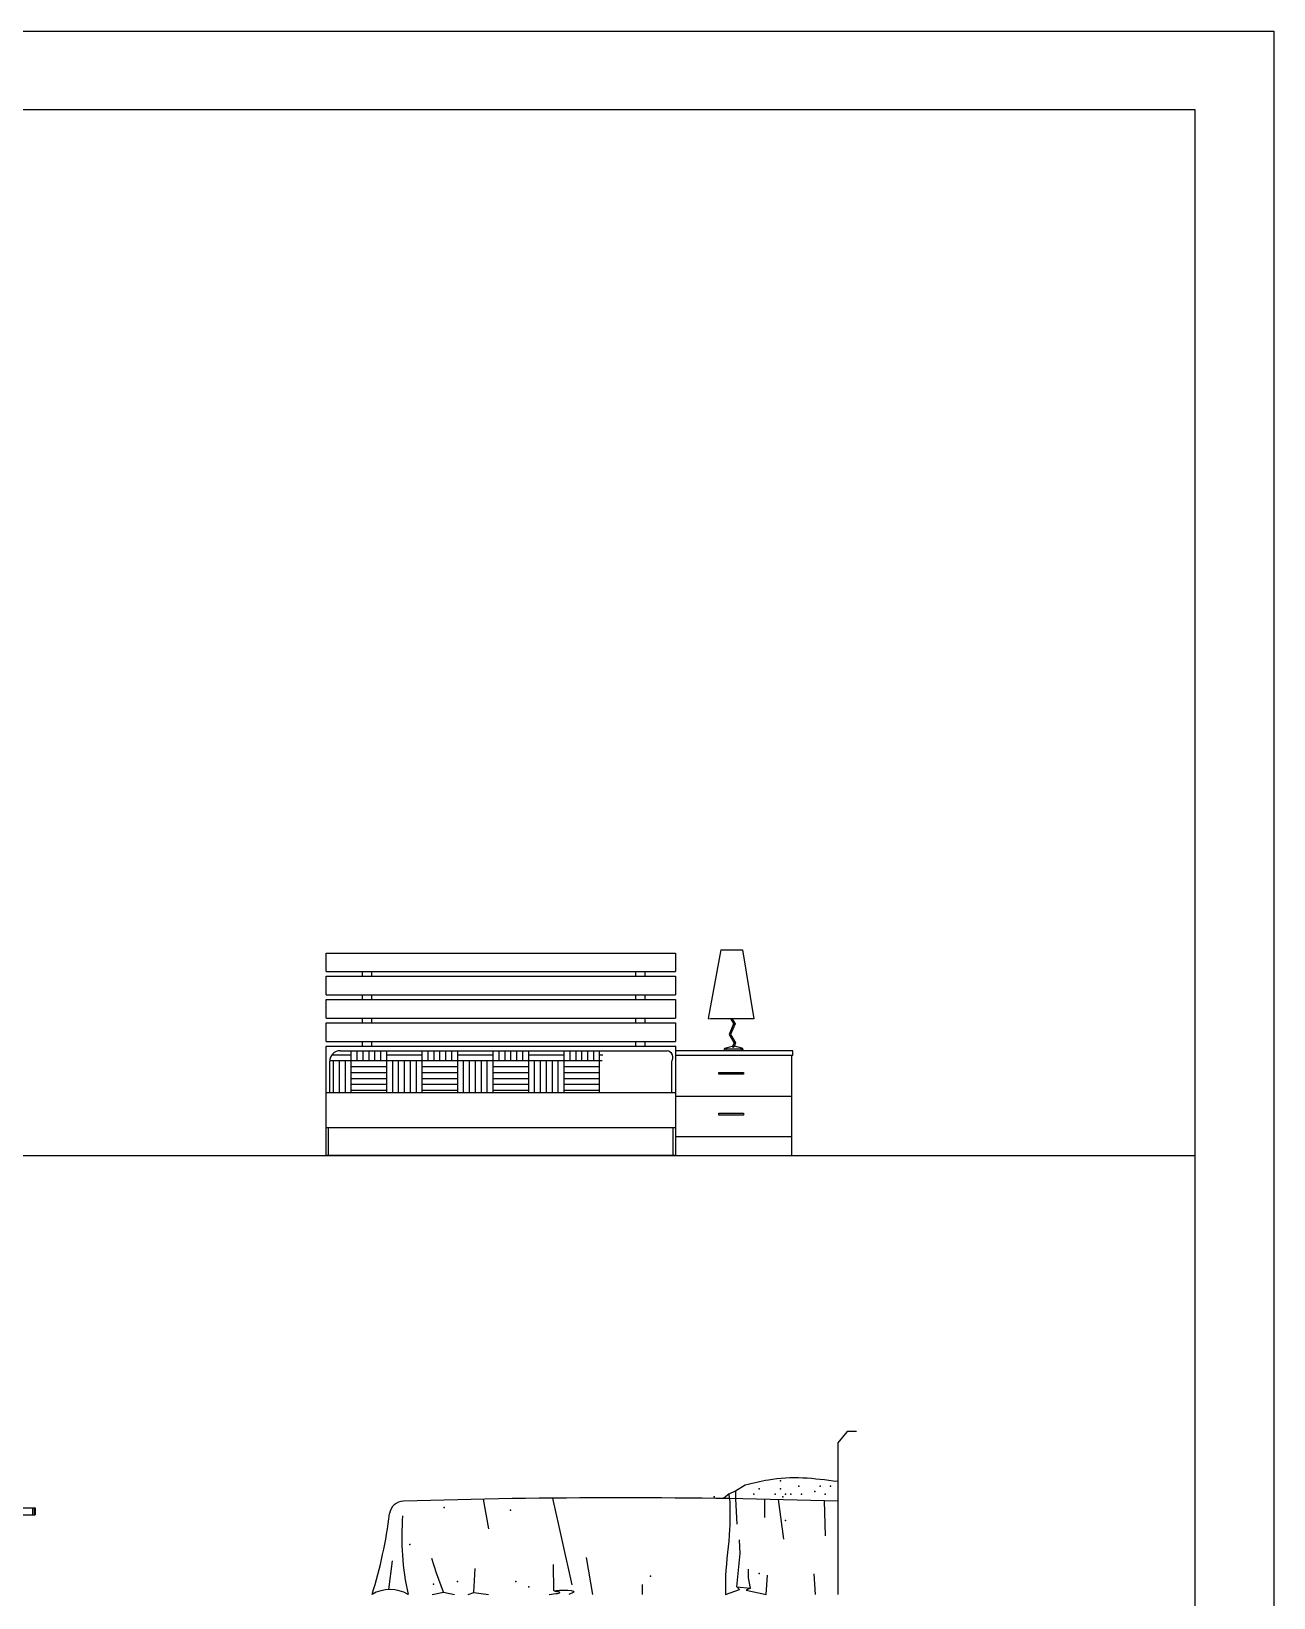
# Model space of a CAD drawing. Header units: inches. Extents: x 18.5 to 61, y 8.5 to 33.3.
# Drawn here: x 55.67 to 61, y 26.55 to 33.28 of the extents above; entities that cross this region are included whole.
import ezdxf

# ---------------------------------------------------------------- set-up
doc = ezdxf.new("R2010")
doc.units = ezdxf.units.IN
doc.header["$MEASUREMENT"] = 0
for name, color, linetype in [('02', 2, 'Continuous'), ('1', 1, 'Continuous'), ('4', 4, 'Continuous'), ('8', 8, 'Continuous'), ('kadrbm', 4, 'Continuous')]:
    doc.layers.add(name, color=color, linetype=linetype)

# ---------------------------------------------------------------- blocks, each defined once
blk = doc.blocks.new('kadrbm')
at = {"layer": 'kadrbm', "color": 4}
blk.add_lwpolyline([(0, 0), (0, 24.7972), (21, 24.7972), (21, 0), (0, 0)], close=True, dxfattribs=at)
blk.add_lwpolyline([(20.6631, 0.3257), (20.6631, 24.4603), (0.3369, 24.4603), (0.3369, 0.3257), (20.6631, 0.3257)], dxfattribs=at)

msp = doc.modelspace()

# ---------------------------------------------------------------- hatches: boundary and pattern name
at = {"layer": '8'}
h = msp.add_hatch(dxfattribs=at)
h.set_pattern_fill('AR-PARQ1', color=256, scale=0.0005, style=0)
h.set_pattern_definition([(90, (93.61861, 40.2825), (0.1524, 0.1524), [0.1524, -0.1524]), (90, (93.59321, 40.2825), (0.1524, 0.1524), [0.1524, -0.1524]), (90, (93.56781, 40.2825), (0.1524, 0.1524), [0.1524, -0.1524]), (90, (93.54241, 40.2825), (0.1524, 0.1524), [0.1524, -0.1524]), (90, (93.51701, 40.2825), (0.1524, 0.1524), [0.1524, -0.1524]), (90, (93.49161, 40.2825), (0.1524, 0.1524), [0.1524, -0.1524]), (90, (93.46621, 40.2825), (0.1524, 0.1524), [0.1524, -0.1524]), (180, (93.61861, 40.4349), (-0.1524, -0.1524), [0.1524, -0.1524]), (180, (93.61861, 40.4603), (-0.1524, -0.1524), [0.1524, -0.1524]), (180, (93.61861, 40.4857), (-0.1524, -0.1524), [0.1524, -0.1524]), (180, (93.61861, 40.5111), (-0.1524, -0.1524), [0.1524, -0.1524]), (180, (93.61861, 40.5365), (-0.1524, -0.1524), [0.1524, -0.1524]), (180, (93.61861, 40.5619), (-0.1524, -0.1524), [0.1524, -0.1524]), (180, (93.61861, 40.5873), (-0.1524, -0.1524), [0.1524, -0.1524])])
h.paths.add_polyline_path([(56.9949, 28.8966, 0.414214), (56.9499, 28.8516), (56.9499, 28.7166), (58.1199, 28.7166), (58.1199, 28.8516, 0.535298), (58.0999, 28.8966)])

# ---------------------------------------------------------------- linework, layer by layer
at = {"layer": '02'}
for p, q in [((57.0903, 29.2166), (57.0903, 29.2366)), ((57.1303, 29.2166), (57.1303, 29.2366)), ((58.2645, 29.2166), (58.2645, 29.2366)), ((58.3045, 29.2166), (58.3045, 29.2366)), ((57.0903, 29.1166), (57.0903, 29.1366)), ((57.1303, 29.1166), (57.1303, 29.1366)), ((58.2645, 29.1166), (58.2645, 29.1366)), ((58.3045, 29.1166), (58.3045, 29.1366)), ((57.0903, 29.0166), (57.0903, 29.0366)), ((57.1303, 29.0166), (57.1303, 29.0366)), ((58.2645, 29.0166), (58.2645, 29.0366)), ((58.3045, 29.0166), (58.3045, 29.0366)), ((56.9949, 28.8966), (58.3999, 28.8966)), ((57.0903, 28.9166), (57.0903, 28.9366)), ((57.1303, 28.9166), (57.1303, 28.9366)), ((58.2645, 28.9166), (58.2645, 28.9366)), ((58.3045, 28.9166), (58.3045, 28.9366)), ((56.9499, 28.7166), (56.9499, 28.8516)), ((58.4199, 28.7166), (58.4199, 28.8516)), ((56.9349, 28.7166), (58.4349, 28.7166)), ((58.4349, 28.4466), (56.9349, 28.4466)), ((59.1731, 27.2605), (59.1331, 27.2113)), ((59.2131, 27.2605), (59.1731, 27.2605)), ((59.1331, 27.2113), (59.1331, 26.5605)), ((58.6652, 26.9928), (58.6409, 26.9723)), ((58.6652, 26.9928), (58.6936, 27.005)), ((58.6677, 26.9718), (58.6652, 26.9928)), ((58.6652, 26.9928), (58.6652, 26.9928)), ((58.6936, 27.005), (58.6931, 26.9714)), ((58.6936, 27.005), (58.7346, 27.0309)), ((55.1149, 26.9324), (55.6849, 26.9324)), ((55.6737, 26.9324), (55.6737, 26.9024)), ((55.6809, 26.9324), (55.6809, 26.9024)), ((55.6849, 26.9324), (55.6849, 26.9024)), ((57.6092, 26.9696), (57.6316, 26.8416)), ((57.9073, 26.9742), (57.9901, 26.6014)), ((58.6931, 26.9714), (58.6988, 26.8627)), ((58.8171, 26.969), (58.817, 26.8908)), ((58.8761, 26.9677), (58.8986, 26.798)), ((59.0734, 26.9624), (59.0787, 26.8121)), ((55.1149, 26.9024), (55.6849, 26.9024)), ((58.7129, 26.7361), (58.7101, 26.7952)), ((58.6988, 26.5927), (58.7129, 26.7361)), ((57.2046, 26.5812), (57.2193, 26.7054)), ((57.409, 26.6512), (57.3887, 26.7155)), ((57.5689, 26.5688), (57.5751, 26.6715)), ((57.9133, 26.5754), (57.9116, 26.6887)), ((58.0802, 26.5605), (58.0531, 26.7189)), ((58.7495, 26.6321), (58.7495, 26.6687)), ((57.4395, 26.5695), (57.409, 26.6512)), ((58.2938, 26.5605), (58.2938, 26.6037)), ((58.7101, 26.5815), (58.6988, 26.5927)), ((58.6988, 26.5927), (58.7579, 26.5871)), ((58.7579, 26.5871), (58.7382, 26.5787)), ((58.7579, 26.5871), (58.7495, 26.6321)), ((58.8254, 26.5605), (58.8311, 26.6433)), ((59.0365, 26.5605), (59.0308, 26.649)), ((57.3901, 26.5605), (57.4395, 26.5695)), ((57.4395, 26.5695), (57.4857, 26.5605)), ((57.5448, 26.5605), (57.5689, 26.5688)), ((57.5689, 26.5688), (57.6314, 26.5605)), ((58.6506, 26.5605), (58.7101, 26.5815)), ((58.7382, 26.5787), (58.8254, 26.5605))]:
    msp.add_line(p, q, dxfattribs=at)
for points in [[(58.6298, 29.3309), (58.5756, 29.035), (58.7695, 29.0332)], [(58.6298, 29.3309), (58.7228, 29.3309), (58.7716, 29.0332), (58.5867, 29.035)]]:
    msp.add_lwpolyline(points, dxfattribs=at)
for centre, radius, start, end in [((56.9949, 28.8516), 0.045, 90, 180), ((58.3949, 28.8674), 0.0296, 327.64234, 80.28263), ((57.2668, 26.9005), 0.06, 90, 172.89004), ((58.1999, -1.832), 28.8077, 88.14372, 91.85628), ((55.2373, 27.1537), 1.9853, 342.6158, 352.89004), ((58.4116, 26.8074), 1.1519, 175.46851, 192.37694), ((57.2091, 26.4271), 0.1542, 59.90263, 120.09743)]:
    msp.add_arc(centre, radius, start, end, dxfattribs=at)
for points in [[(58.7346, 27.0309), (58.8342, 27.0533), (58.982, 27.0618), (59.1314, 27.0464)], [(58.6677, 26.9718), (58.6677, 26.8397), (58.6506, 26.6401), (58.6506, 26.5605)]]:
    msp.add_spline(points, degree=3, dxfattribs=at)
msp.add_open_spline([(57.8925, 26.5605), (57.9192, 26.5635), (57.959, 26.5681), (57.8697, 26.5789), (58.0403, 26.5823), (57.984, 26.5636), (57.9768, 26.5605)], degree=3, knots=[0, 0, 0, 0, 45.261123, 67.595452, 152.086478, 177.002148, 177.002148, 177.002148, 177.002148], dxfattribs=at)
for p in [(57.4419, 26.9344), (57.7261, 26.9231), (58.9084, 26.8776), (57.3965, 26.605), (57.4988, 26.6163), (57.7489, 26.6163), (57.8057, 26.5936), (58.3286, 26.639), (58.7947, 26.6504)]:
    msp.add_point(p, dxfattribs=at)
at = {"layer": '1'}
for p, q in [((56.9349, 29.3166), (58.4349, 29.3166)), ((56.9349, 29.2366), (56.9349, 29.3166)), ((58.4349, 29.3166), (58.4349, 29.2366)), ((56.9349, 29.2366), (58.4349, 29.2366)), ((56.9349, 29.2166), (58.4349, 29.2166)), ((56.9349, 29.1366), (56.9349, 29.2166)), ((58.4349, 29.2166), (58.4349, 29.1366)), ((56.9349, 29.1366), (58.4349, 29.1366)), ((56.9349, 29.0366), (56.9349, 29.1166)), ((56.9349, 29.1166), (58.4349, 29.1166)), ((58.4349, 29.1166), (58.4349, 29.0366)), ((56.9349, 29.0366), (58.4349, 29.0366)), ((56.9349, 29.0166), (58.4349, 29.0166)), ((56.9349, 28.9366), (56.9349, 29.0166)), ((58.4349, 29.0166), (58.4349, 28.9366)), ((56.9349, 28.9366), (58.4349, 28.9366)), ((56.9349, 28.9166), (58.4344, 28.9166)), ((56.9349, 28.4466), (56.9349, 28.9166)), ((58.4349, 28.9161), (58.4349, 28.4466)), ((58.9399, 28.8966), (58.4349, 28.8966)), ((58.9399, 28.8766), (58.4349, 28.8766)), ((58.9349, 28.4466), (58.9349, 28.8766)), ((58.9399, 28.8766), (58.9399, 28.8966)), ((58.4349, 28.7016), (58.9349, 28.7016)), ((56.9349, 28.5666), (58.4349, 28.5666)), ((56.9449, 28.4466), (56.9449, 28.5666)), ((58.4249, 28.4466), (58.4249, 28.5666)), ((58.9349, 28.5266), (58.4349, 28.5266)), ((40.3716, 28.4466), (60.6678, 28.4466))]:
    msp.add_line(p, q, dxfattribs=at)
msp.add_arc((58.4344, 28.9161), 0.0005, 0, 90, dxfattribs=at)
at = {"layer": '4'}
for p, q in [((58.6848, 29.0122), (58.6655, 28.9659)), ((58.671, 29.035), (58.6885, 29.0061)), ((58.6913, 29.0127), (58.6719, 28.9664)), ((58.6777, 29.035), (58.6913, 29.0127)), ((58.6655, 28.9659), (58.6905, 28.9246)), ((58.6719, 28.9664), (58.6933, 28.9312)), ((58.6441, 28.9021), (58.6441, 28.8966)), ((58.6484, 28.9077), (58.6794, 28.9158)), ((58.6509, 28.9047), (58.7195, 28.9047)), ((58.6509, 28.9047), (58.6509, 28.8966)), ((58.6794, 28.9158), (58.6881, 28.9158)), ((58.6868, 28.9307), (58.6806, 28.9158)), ((58.6933, 28.9312), (58.6868, 28.9158)), ((58.7208, 28.9072), (58.6881, 28.9158)), ((58.7195, 28.9047), (58.7195, 28.8966)), ((58.7251, 28.9017), (58.7251, 28.8966))]:
    msp.add_line(p, q, dxfattribs=at)
for points in [[(58.6218, 28.8037), (58.7276, 28.8037), (58.7276, 28.7953), (58.6218, 28.7953)], [(58.6218, 28.6287), (58.7276, 28.6287), (58.7276, 28.6203), (58.6218, 28.6203)]]:
    msp.add_lwpolyline(points, close=True, dxfattribs=at)
for centre, radius, start, end in [((58.6499, 28.9021), 0.00576, 104.68766, 180), ((58.6837, 28.9158), 0.00434, 180, 0), ((58.7193, 28.9017), 0.00576, 0, 75.31234)]:
    msp.add_arc(centre, radius, start, end, dxfattribs=at)
for p in [(58.772, 26.9912), (58.7947, 27.0139), (58.8629, 26.9912), (58.8857, 27.048), (58.8857, 27.0139), (58.9084, 26.9912), (58.9311, 26.9912), (58.9652, 27.0253), (58.9766, 26.9912), (59.0334, 27.0026), (59.0562, 27.0253), (59.0789, 26.9912), (59.1016, 27.0253), (58.6015, 26.9799), (58.897, 26.9799), (57.2942, 26.7754)]:
    msp.add_point(p, dxfattribs=at)

# ---------------------------------------------------------------- block references
at = {"layer": 'kadrbm'}
msp.add_blockref('kadrbm', (40.0047, 8.4798), dxfattribs=at)

doc.saveas('drawing.dxf')
